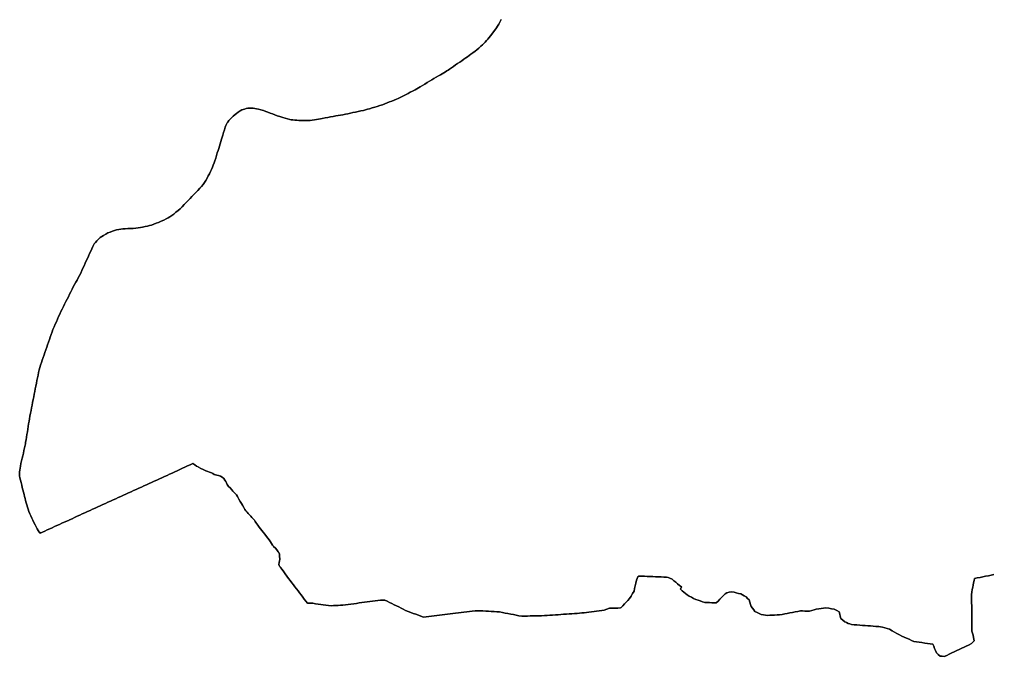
# Model space of a CAD drawing. Header units: inches. Extents: x 130170 to 284068, y 377793 to 804530.
# Drawn here: x 194612 to 198023, y 622179 to 624414 of the extents above; entities that cross this region are included whole.
import ezdxf

# ---------------------------------------------------------------- set-up
doc = ezdxf.new("R2010")
doc.units = ezdxf.units.IN
doc.header["$MEASUREMENT"] = 0
doc.layers.add('muni_il', color=7, linetype='Continuous')

msp = doc.modelspace()

# ---------------------------------------------------------------- linework, layer by layer
at = {"layer": 'muni_il'}
for points in [[(196302, 624414.5), (196299.2, 624407.3), (196296.7, 624402.4), (196294.1, 624397.4), (196289.9, 624390.6), (196286.1, 624384.7), (196280.8, 624376.9), (196276.2, 624370.5), (196270.4, 624363.3), (196265.5, 624357.3), (196260.7, 624351.3), (196255.8, 624345.4), (196251.2, 624340.2), (196246.6, 624335.1), (196242, 624330), (196236.8, 624325), (196231.6, 624320.1), (196227.6, 624316.6), (196223.7, 624313.2), (196217.4, 624308.1), (196211.1, 624303), (196203.3, 624297.1), (196196.4, 624292.1), (196190.5, 624287.9), (196184.6, 624283.8), (196178.7, 624279.7), (196171.5, 624274.7), (196164.3, 624269.7), (196157.1, 624264.7), (196149.9, 624259.7), (196142.6, 624254.7), (196135.4, 624249.7), (196128.2, 624244.7), (196121, 624239.8), (196116.4, 624236.7), (196111.9, 624233.6), (196107, 624230.5), (196102, 624227.4), (196095.4, 624223.4), (196089.3, 624219.9), (196083.1, 624216.3), (196075, 624211.6), (196066.9, 624206.8), (196058.9, 624202.1), (196050.8, 624197.3), (196042.7, 624192.6), (196034.6, 624187.8), (196026.6, 624183), (196018.5, 624178.3), (196012.4, 624174.8), (196006.4, 624171.3), (196000.3, 624167.8), (195995.7, 624165.3), (195991, 624162.7), (195983.8, 624158.9), (195976.5, 624155), (195969.3, 624151.2), (195962, 624147.3), (195955.3, 624144), (195948.5, 624140.7), (195941.7, 624137.4), (195935.8, 624134.6), (195927.6, 624131.4), (195919.4, 624128.1), (195911.2, 624124.8), (195903, 624121.6), (195894.8, 624118.3), (195885.9, 624115.3), (195877, 624112.3), (195868.1, 624109.3), (195858.9, 624106.6), (195849.7, 624103.9), (195840.5, 624101.2), (195833.6, 624099.3), (195826.6, 624097.4), (195819.7, 624095.5), (195810.4, 624093.5), (195801, 624091.5), (195791.7, 624089.5), (195782.3, 624087.4), (195773.5, 624085.6), (195764.8, 624083.7), (195756, 624081.9), (195747.5, 624080.3), (195739, 624078.8), (195730.5, 624077.2), (195722.1, 624075.7), (195713.6, 624074.1), (195704, 624072.3), (195694.4, 624070.6), (195684.7, 624068.8), (195675.1, 624067), (195668.2, 624065.7), (195661.4, 624064.4), (195654.5, 624063.1), (195647.2, 624062), (195639.8, 624061), (195632.7, 624060.2), (195624.4, 624059.7), (195615.1, 624059.5), (195605.7, 624059.4), (195599, 624059.8), (195592.3, 624060.2), (195585.6, 624060.6), (195578.5, 624061.3), (195571.4, 624062), (195566, 624062.7), (195560.6, 624063.3), (195552.8, 624065.3), (195544.5, 624067.6), (195536.8, 624070), (195529.1, 624072.4), (195525.6, 624073.5), (195516.9, 624076.7), (195508.3, 624079.9), (195500.3, 624082.8), (195492.4, 624085.8), (195484.5, 624088.7), (195476.5, 624091.7), (195468.6, 624094.6), (195459.8, 624097.3), (195451, 624099.9), (195444.5, 624101.1), (195438, 624102.3), (195432.9, 624102.7), (195427.7, 624103), (195418.9, 624103.2), (195414.3, 624102.7), (195408.3, 624101.4), (195402.3, 624100.2), (195393, 624096.9), (195386.7, 624093.2), (195379.5, 624088.7), (195373.6, 624084.6), (195368.8, 624080.8), (195362.1, 624075.2), (195357.1, 624070.1), (195352, 624065), (195347, 624059.9), (195343.2, 624054.2), (195341.3, 624051.1), (195337, 624042.9), (195334.4, 624036.1), (195331.5, 624027.5), (195328.5, 624018), (195325.5, 624008.5), (195323.6, 624001.2), (195321.6, 623993.9), (195319.1, 623986), (195316.6, 623978), (195314.1, 623970), (195311.6, 623962.1), (195309.1, 623954.1), (195306.5, 623946.1), (195303.8, 623936.9), (195301, 623927.7), (195298.2, 623918.4), (195295.5, 623910.9), (195292.7, 623903.4), (195289.4, 623895.8), (195286.1, 623888.3), (195282.8, 623880.7), (195279.5, 623873.1), (195275.1, 623865.4), (195270.6, 623857.6), (195266.1, 623849.9), (195261.5, 623842.9), (195257, 623835.7), (195251.3, 623828.8), (195245.7, 623821.9), (195238.8, 623814.7), (195231.8, 623807.6), (195224.8, 623800.4), (195217.8, 623793.2), (195210.9, 623786.1), (195203.9, 623778.9), (195196.9, 623771.7), (195189.9, 623764.6), (195183, 623757.4), (195176, 623750.2), (195168.8, 623744), (195161.5, 623737.7), (195154.3, 623731.4), (195147.3, 623726.6), (195140.4, 623721.7), (195133.9, 623718.1), (195127.5, 623714.4), (195118.5, 623710.5), (195109.6, 623706.5), (195100.6, 623702.6), (195092.2, 623699.4), (195083.7, 623696.3), (195075.3, 623693.2), (195068.4, 623691.2), (195061.5, 623689.2), (195053.1, 623687.6), (195044.6, 623685.9), (195036.9, 623684.7), (195029.1, 623683.5), (195021.4, 623682.3), (195011.5, 623681.5), (195001.5, 623680.8), (194992.7, 623680.5), (194983.9, 623680.3), (194975.1, 623680.1), (194967.8, 623678.7), (194960.6, 623677.2), (194953.4, 623675.8), (194946.1, 623673.9), (194938.9, 623671.9), (194930.6, 623668.6), (194922.4, 623665.2), (194915.3, 623661.6), (194907.6, 623657), (194901.9, 623652.9), (194896.2, 623648.9), (194890.1, 623643.3), (194884, 623637.7), (194879.6, 623632.3), (194875.2, 623626.9), (194870.3, 623618.4), (194866.4, 623609.9), (194862.5, 623601.4), (194858.6, 623592.8), (194854.7, 623584.3), (194850.8, 623575.8), (194846.9, 623567.3), (194843, 623558.8), (194839, 623550.3), (194835.1, 623541.8), (194831.2, 623533.3), (194827.3, 623524.8), (194823.4, 623516.3), (194819, 623508.3), (194814.7, 623500.3), (194810.3, 623492.4), (194805.9, 623484.5), (194801.5, 623476.5), (194797.2, 623467.8), (194792.8, 623459.1), (194788.5, 623450.5), (194784.1, 623441.8), (194779.8, 623433.1), (194775.4, 623424.4), (194771.1, 623415.7), (194766.7, 623407.1), (194762.4, 623398.4), (194758, 623389.7), (194754, 623380.7), (194750, 623371.8), (194746, 623362.8), (194742, 623353.8), (194738, 623344.9), (194734, 623335.9), (194730, 623326.9), (194726.9, 623318), (194723.8, 623309.1), (194720.7, 623300.1), (194717.6, 623291.2), (194714.5, 623282.2), (194711.4, 623273.3), (194708.2, 623264.3), (194705.1, 623255.4), (194702, 623246.5), (194698.9, 623237.5), (194695.8, 623228.6), (194692.7, 623219.6), (194689.6, 623210.7), (194686.5, 623201.8), (194683.9, 623193.7), (194681.4, 623185.6), (194679.5, 623176.1), (194677.6, 623166.5), (194675.8, 623156.9), (194673.9, 623147.4), (194672, 623137.8), (194670.1, 623128.3), (194668.2, 623118.7), (194666.3, 623109.2), (194664.4, 623099.6), (194662.6, 623090), (194660.7, 623080.5), (194658.8, 623070.9), (194656.9, 623061.4), (194655, 623051.8), (194653.1, 623042.2), (194651.3, 623032.7), (194649.4, 623023.1), (194647.8, 623013.8), (194646.3, 623004.6), (194644.8, 622995.3), (194643.3, 622986), (194641.7, 622976.7), (194640.2, 622967.5), (194638.7, 622958.2), (194637.1, 622948.9), (194635.6, 622939.6), (194634.3, 622931.1), (194633.4, 622925.8), (194632.4, 622920.6), (194630.4, 622911.5), (194628.3, 622902.3), (194626.2, 622893.2), (194624.1, 622884), (194622, 622874.9), (194619.9, 622865.7), (194617.9, 622856.6), (194615.8, 622847.4), (194614.6, 622840.1), (194613.3, 622832.7), (194612.9, 622827.4), (194612.5, 622822.1), (194613, 622813.5), (194614.2, 622806.2), (194616.2, 622797.8), (194618.3, 622789.4), (194620.4, 622781), (194622.5, 622772.6), (194624.5, 622764.2), (194626.6, 622755.8), (194628.7, 622747.4), (194630.4, 622740.4), (194632.1, 622733.4), (194633.8, 622726.4), (194636, 622718.7), (194638.2, 622711.1), (194640.4, 622703.4), (194643.2, 622695.8), (194645.9, 622688.3), (194649.2, 622680.4), (194652.5, 622672.6), (194656, 622665.1), (194659.5, 622657.6), (194663.3, 622649.7), (194667.2, 622641.8), (194671.1, 622633.9), (194674.6, 622627.7), (194678.2, 622621.5), (194681.8, 622615.4), (194682.6, 622615.4), (194684.6, 622611.7), (194693.1, 622615.6), (194701.6, 622619.5), (194710.1, 622623.4), (194718.7, 622627.3), (194727.2, 622631.2), (194735.7, 622635), (194744.2, 622638.9), (194752.7, 622642.8), (194761.3, 622646.7), (194769.8, 622650.6), (194778.3, 622654.5), (194786.8, 622658.3), (194788, 622658.9), (194797, 622663), (194806.1, 622667.1), (194815.1, 622671.2), (194824.1, 622675.3), (194833.1, 622679.4), (194842.1, 622683.5), (194851.1, 622687.6), (194860.1, 622691.7), (194869.1, 622695.9), (194878.1, 622700), (194887.1, 622704.1), (194896.1, 622708.2), (194905.1, 622712.3), (194914.1, 622716.4), (194923.1, 622720.5), (194932.1, 622724.6), (194941.2, 622728.7), (194950.2, 622732.8), (194959.2, 622736.9), (194968.2, 622741), (194977.2, 622745.1), (194986.2, 622749.2), (194995.2, 622753.3), (195004.2, 622757.4), (195013.2, 622761.6), (195022.2, 622765.7), (195031.2, 622769.8), (195040.2, 622773.9), (195049.2, 622778), (195058.2, 622782.1), (195067.2, 622786.2), (195076.2, 622790.3), (195085.3, 622794.4), (195094.3, 622798.5), (195103.3, 622802.6), (195112.3, 622806.7), (195121.3, 622810.8), (195130.3, 622814.9), (195139.3, 622819), (195148.3, 622823.1), (195157.3, 622827.3), (195166.3, 622831.4), (195175.3, 622835.5), (195184.3, 622839.6), (195193.3, 622843.7), (195202.3, 622847.8), (195211.3, 622851.9), (195220.4, 622856), (195227.3, 622851.8), (195234.2, 622847.5), (195239.8, 622844.3), (195240.2, 622844.1), (195248.5, 622839.3), (195257.6, 622835), (195266.6, 622830.8), (195273, 622828.3), (195279.4, 622825.8), (195285.9, 622823.3), (195291, 622820.9), (195296.1, 622818.4), (195304.5, 622815.6), (195310.7, 622814), (195317.8, 622811.7), (195324, 622808.2), (195329, 622804.1), (195333.6, 622798), (195336.3, 622793.1), (195339, 622788.3), (195341.6, 622782.7), (195346, 622776.4), (195351.6, 622770.6), (195357.4, 622763.6), (195361.6, 622759.4), (195366.9, 622753.6), (195373.5, 622746.1), (195377.8, 622740.6), (195382.6, 622731.9), (195387.4, 622723.1), (195391, 622716.5), (195394.7, 622709.9), (195399.2, 622702.7), (195403.8, 622695.4), (195407.3, 622690.7), (195410.9, 622686), (195415.1, 622681.1), (195419.4, 622676.1), (195423.9, 622671.8), (195428.3, 622667.6), (195432.5, 622662.8), (195436.6, 622658), (195439.2, 622653.6), (195441.7, 622649.3), (195445.2, 622644.5), (195448.8, 622639.8), (195454, 622633.5), (195458.6, 622627.6), (195463.2, 622621.7), (195467.8, 622615.8), (195473.5, 622608.2), (195479.2, 622600.6), (195483.8, 622594.5), (195488.4, 622588.4), (195492.9, 622582.3), (195497, 622576), (195500.5, 622570.6), (195502.1, 622567.6), (195504.2, 622565.9), (195510.4, 622559.9), (195515, 622553.9), (195520.3, 622547), (195522.5, 622543.9), (195524.4, 622538.4), (195525.4, 622532.1), (195525.4, 622528), (195525.9, 622524.1), (195525.5, 622519.7), (195524.9, 622514.7), (195524.2, 622509.7), (195522.1, 622502), (195523.8, 622498.9), (195523.9, 622498.7), (195525, 622496.7), (195528.3, 622492.3), (195528.4, 622492.1), (195534, 622484.4), (195539.7, 622476.7), (195545.3, 622469), (195551, 622461.3), (195556.6, 622453.6), (195562.3, 622445.8), (195567.9, 622438.1), (195573.4, 622431), (195578.9, 622423.8), (195584.4, 622416.7), (195589.9, 622409.6), (195595.4, 622402.4), (195600.9, 622395.3), (195606.4, 622388.1), (195611.9, 622381), (195617.4, 622373.8), (195622.9, 622366.7), (195632.2, 622366.4), (195641.5, 622366.1), (195650.8, 622364.8), (195660.1, 622363.6), (195669.3, 622362.4), (195678.6, 622361.2), (195687.8, 622359.9), (195697.1, 622358.7), (195706.3, 622357.5), (195714.6, 622357.9), (195722.8, 622358.3), (195731.1, 622358.7), (195739.3, 622359.1), (195747.6, 622359.4), (195757, 622360.7), (195766.3, 622362), (195775.7, 622363.3), (195785.1, 622364.6), (195794.5, 622365.9), (195803.9, 622367.2), (195813.2, 622368.4), (195822.6, 622369.7), (195832, 622371), (195841.4, 622372.3), (195850.8, 622373.6), (195860.2, 622374.9), (195869.5, 622376.2), (195878.9, 622377.4), (195886.9, 622377.3), (195894.8, 622377.3), (195902.9, 622373.2), (195910.9, 622369.2), (195919, 622365.2), (195927, 622361.2), (195935.1, 622357.2), (195943.1, 622353.2), (195951.2, 622349.2), (195959.2, 622345.1), (195967.2, 622341.1), (195976.2, 622337.7), (195985.2, 622334.3), (195994.2, 622330.8), (196003.2, 622327.4), (196012.1, 622324), (196021.1, 622320.6), (196030.1, 622317.1), (196039.5, 622318.3), (196048.9, 622319.6), (196058.3, 622320.8), (196067.7, 622322), (196077.1, 622323.2), (196086.5, 622324.4), (196095.9, 622325.6), (196105.3, 622326.8), (196114.7, 622328.1), (196124.1, 622329.3), (196133.5, 622330.5), (196142.9, 622331.7), (196152.3, 622332.9), (196161.7, 622334.1), (196171.6, 622335.2), (196181.6, 622336.3), (196191.5, 622337.4), (196201.4, 622338.5), (196211.3, 622339.6), (196220.4, 622339.4), (196229.5, 622339.3), (196238.6, 622339.2), (196248.4, 622338.6), (196258.2, 622338), (196268, 622337.4), (196277.8, 622336.8), (196287.5, 622336.2), (196297.3, 622335.6), (196307, 622333.8), (196316.7, 622331.9), (196326.4, 622330), (196336, 622328.2), (196345.7, 622326.3), (196355.4, 622324.5), (196365.1, 622322.6), (196374.8, 622320.8), (196384.7, 622321), (196394.7, 622321.3), (196404.6, 622321.6), (196414.6, 622321.9), (196424.6, 622322.2), (196434.5, 622322.4), (196444.5, 622322.7), (196454.4, 622323), (196464, 622323.6), (196473.6, 622324.3), (196483.2, 622324.9), (196492.8, 622325.6), (196502.4, 622326.2), (196512, 622326.8), (196521.6, 622327.5), (196531.2, 622328.1), (196540.8, 622328.8), (196550.4, 622329.4), (196560, 622330), (196569.6, 622330.7), (196577.7, 622331.5), (196585.9, 622332.3), (196594, 622333.2), (196602.1, 622334), (196610.2, 622334.8), (196619.3, 622336.1), (196628.3, 622337.4), (196637.3, 622338.6), (196646.4, 622339.9), (196655.4, 622341.2), (196664.5, 622342.4), (196673.6, 622345.7), (196682.7, 622348.9), (196692.3, 622349.1), (196702, 622349.3), (196711.6, 622349.5), (196721.3, 622349.8), (196723.6, 622350.9), (196729.5, 622357.3), (196735.4, 622363.7), (196741.4, 622370.1), (196747.3, 622376.5), (196753.2, 622382.9), (196758.3, 622391.4), (196763.5, 622399.9), (196768.7, 622408.3), (196770.8, 622417.9), (196772.8, 622427.5), (196774.9, 622437.1), (196776.9, 622446.7), (196779.3, 622452.7), (196781.7, 622458.8), (196785.6, 622461.7), (196795.3, 622461.3), (196805.1, 622460.9), (196814.8, 622460.5), (196824.5, 622460.1), (196834.3, 622459.7), (196844, 622459.3), (196853.8, 622458.8), (196863.5, 622458.4), (196873.2, 622458), (196883, 622457.6), (196888.9, 622456.2), (196894.7, 622454.8), (196902.3, 622450.7), (196908.8, 622445.2), (196915.3, 622439.7), (196921.7, 622434.3), (196928.2, 622428.8), (196934.7, 622423.3), (196931.9, 622415.4), (196937.7, 622410.4), (196943.4, 622405.4), (196949.1, 622400.4), (196954.8, 622395.4), (196962.4, 622391.4), (196970, 622387.4), (196977.6, 622383.4), (196985.2, 622379.4), (196993.2, 622376.8), (197001.2, 622374.3), (197009.2, 622371.8), (197017.3, 622369.2), (197025.3, 622368.8), (197033.3, 622368.4), (197041.4, 622368.1), (197049.4, 622367.7), (197057.4, 622367.2), (197063.6, 622373.7), (197069.8, 622380.1), (197075.9, 622386.5), (197082.1, 622393), (197088.3, 622399.4), (197094, 622402.9), (197102.9, 622404.9), (197111.7, 622406.9), (197119.6, 622405), (197127.4, 622403), (197135.3, 622401), (197143.1, 622399), (197149.3, 622395.4), (197155.4, 622391.9), (197161.6, 622388.3), (197166.8, 622383.3), (197172.1, 622378.2), (197174.6, 622370.3), (197177.2, 622362.4), (197179.7, 622354.4), (197184.1, 622348.8), (197188.6, 622343.2), (197193, 622337.6), (197200.4, 622334), (197207.8, 622330.5), (197215.3, 622326.9), (197222.4, 622325.8), (197229.6, 622324.8), (197236.8, 622323.7), (197245.3, 622324.1), (197253.7, 622324.5), (197262.1, 622324.9), (197270.6, 622325.2), (197279, 622325.6), (197288.2, 622327.3), (197297.3, 622329), (197306.5, 622330.8), (197315.6, 622332.5), (197324.8, 622334.2), (197334, 622335.9), (197343.1, 622337.6), (197352.3, 622339.3), (197360.3, 622339.2), (197368.3, 622339), (197376.3, 622338.8), (197384.3, 622338.7), (197392.3, 622341), (197400.3, 622343.3), (197408.3, 622345.7), (197416.8, 622346.9), (197425.3, 622348.2), (197433.8, 622349.5), (197442.2, 622350.7), (197452, 622348.9), (197461.7, 622347.1), (197471.4, 622345.2), (197480.2, 622340.5), (197488.9, 622335.7), (197490.6, 622328.2), (197492.3, 622320.7), (197494, 622313.2), (197501.2, 622307.1), (197508.3, 622300.9), (197514, 622298.2), (197519.7, 622295.4), (197525.8, 622293.6), (197531.8, 622291.7), (197541.3, 622291), (197550.9, 622290.3), (197560.4, 622289.6), (197569.9, 622288.8), (197579.5, 622288.1), (197589, 622287.4), (197598.5, 622286.7), (197608.1, 622285.9), (197617.6, 622285.2), (197627.1, 622284.5), (197633.6, 622283.4), (197640.1, 622282.2), (197648.5, 622279.8), (197656.8, 622277.4), (197665.2, 622275), (197673.9, 622270), (197682.5, 622265), (197691.2, 622260.1), (197699.8, 622255.1), (197708.3, 622251.2), (197716.7, 622247.4), (197725.1, 622243.5), (197733.5, 622239.7), (197741.9, 622235.8), (197750.3, 622231.9), (197759.9, 622230.6), (197769.5, 622229.4), (197779, 622228.1), (197788.6, 622226.8), (197798.2, 622225.5), (197807.8, 622224.2), (197817.3, 622222.9), (197820.4, 622215.3), (197823.4, 622207.8), (197826.5, 622200.2), (197829.5, 622192.6), (197835.3, 622186.3), (197842.9, 622181.2), (197849.9, 622180.2), (197856.8, 622179.3), (197865.7, 622183.4), (197874.5, 622187.6), (197883.3, 622191.8), (197892.1, 622196), (197901, 622200.2), (197909.8, 622204.3), (197918.6, 622208.5), (197927.4, 622212.7), (197936.3, 622216.9), (197939.6, 622218.5), (197944.5, 622220.8), (197952.4, 622224.7), (197957.1, 622229.7), (197961.8, 622234.7), (197961.1, 622240.6), (197960.3, 622246.5), (197958.2, 622253.9), (197956.1, 622261.2), (197954, 622268.6), (197953.9, 622278.4), (197953.8, 622288.3), (197953.7, 622298.2), (197953.7, 622308.1), (197953.6, 622318), (197953.5, 622327.8), (197953.4, 622337.7), (197953.3, 622347.6), (197953.3, 622357.5), (197953.2, 622367.4), (197953.1, 622377.2), (197953, 622387.1), (197953, 622397), (197954.2, 622405.6), (197955.5, 622414.1), (197956.8, 622422.7), (197958.3, 622430.3), (197959.9, 622438), (197961.5, 622445.6), (197963.1, 622453.3), (197972.9, 622455.2), (197982.6, 622457.1), (197992.4, 622459.1), (198002.2, 622461), (198011.9, 622462.9), (198021.7, 622464.9), (198031.5, 622466.8)], [(198031.5, 622466.8), (198021.7, 622464.9), (198011.9, 622462.9), (198002.2, 622461), (197992.4, 622459.1), (197982.6, 622457.1), (197972.9, 622455.2), (197963.1, 622453.3), (197961.5, 622445.6), (197959.9, 622438), (197958.3, 622430.3), (197956.8, 622422.7), (197955.5, 622414.1), (197954.2, 622405.6), (197953, 622397), (197953, 622387.1), (197953.1, 622377.2), (197953.2, 622367.4), (197953.3, 622357.5), (197953.3, 622347.6), (197953.4, 622337.7), (197953.5, 622327.8), (197953.6, 622318), (197953.7, 622308.1), (197953.7, 622298.2), (197953.8, 622288.3), (197953.9, 622278.4), (197954, 622268.6), (197956.1, 622261.2), (197958.2, 622253.9), (197960.3, 622246.5), (197961.1, 622240.6), (197961.8, 622234.7), (197957.1, 622229.7), (197952.4, 622224.7), (197944.5, 622220.8), (197939.6, 622218.5), (197936.3, 622216.9), (197927.4, 622212.7), (197918.6, 622208.5), (197909.8, 622204.3), (197901, 622200.2), (197892.1, 622196), (197883.3, 622191.8), (197874.5, 622187.6), (197865.7, 622183.4), (197856.8, 622179.3), (197849.9, 622180.2), (197842.9, 622181.2), (197835.3, 622186.3), (197829.5, 622192.6), (197826.5, 622200.2), (197823.4, 622207.8), (197820.4, 622215.3), (197817.3, 622222.9), (197807.8, 622224.2), (197798.2, 622225.5), (197788.6, 622226.8), (197779, 622228.1), (197769.5, 622229.4), (197759.9, 622230.6), (197750.3, 622231.9), (197741.9, 622235.8), (197733.5, 622239.7), (197725.1, 622243.5), (197716.7, 622247.4), (197708.3, 622251.2), (197699.8, 622255.1), (197691.2, 622260.1), (197682.5, 622265), (197673.9, 622270), (197665.2, 622275), (197656.8, 622277.4), (197648.5, 622279.8), (197640.1, 622282.2), (197633.6, 622283.4), (197627.1, 622284.5), (197617.6, 622285.2), (197608.1, 622285.9), (197598.5, 622286.7), (197589, 622287.4), (197579.5, 622288.1), (197569.9, 622288.8), (197560.4, 622289.6), (197550.9, 622290.3), (197541.3, 622291), (197531.8, 622291.7), (197525.8, 622293.6), (197519.7, 622295.4), (197514, 622298.2), (197508.3, 622300.9), (197501.2, 622307.1), (197494, 622313.2), (197492.3, 622320.7), (197490.6, 622328.2), (197488.9, 622335.7), (197480.2, 622340.5), (197471.4, 622345.2), (197461.7, 622347.1), (197452, 622348.9), (197442.2, 622350.7), (197433.8, 622349.5), (197425.3, 622348.2), (197416.8, 622346.9), (197408.3, 622345.7), (197400.3, 622343.3), (197392.3, 622341), (197384.3, 622338.7), (197376.3, 622338.8), (197368.3, 622339), (197360.3, 622339.2), (197352.3, 622339.3), (197343.1, 622337.6), (197334, 622335.9), (197324.8, 622334.2), (197315.6, 622332.5), (197306.5, 622330.8), (197297.3, 622329), (197288.2, 622327.3), (197279, 622325.6), (197270.6, 622325.2), (197262.1, 622324.9), (197253.7, 622324.5), (197245.3, 622324.1), (197236.8, 622323.7), (197229.6, 622324.8), (197222.4, 622325.8), (197215.3, 622326.9), (197207.8, 622330.5), (197200.4, 622334), (197193, 622337.6), (197188.6, 622343.2), (197184.1, 622348.8), (197179.7, 622354.4), (197177.2, 622362.4), (197174.6, 622370.3), (197172.1, 622378.2), (197166.8, 622383.3), (197161.6, 622388.3), (197155.4, 622391.9), (197149.3, 622395.4), (197143.1, 622399), (197135.3, 622401), (197127.4, 622403), (197119.6, 622405), (197111.7, 622406.9), (197102.9, 622404.9), (197094, 622402.9), (197088.3, 622399.4), (197082.1, 622393), (197075.9, 622386.5), (197069.8, 622380.1), (197063.6, 622373.7), (197057.4, 622367.2), (197049.4, 622367.7), (197041.4, 622368.1), (197033.3, 622368.4), (197025.3, 622368.8), (197017.3, 622369.2), (197009.2, 622371.8), (197001.2, 622374.3), (196993.2, 622376.8), (196985.2, 622379.4), (196977.6, 622383.4), (196970, 622387.4), (196962.4, 622391.4), (196954.8, 622395.4), (196949.1, 622400.4), (196943.4, 622405.4), (196937.7, 622410.4), (196931.9, 622415.4), (196934.7, 622423.3), (196928.2, 622428.8), (196921.7, 622434.3), (196915.3, 622439.7), (196908.8, 622445.2), (196902.3, 622450.7), (196894.7, 622454.8), (196888.9, 622456.2), (196883, 622457.6), (196873.2, 622458), (196863.5, 622458.4), (196853.8, 622458.8), (196844, 622459.3), (196834.3, 622459.7), (196824.5, 622460.1), (196814.8, 622460.5), (196805.1, 622460.9), (196795.3, 622461.3), (196785.6, 622461.7), (196781.7, 622458.8), (196779.3, 622452.7), (196776.9, 622446.7), (196774.9, 622437.1), (196772.8, 622427.5), (196770.8, 622417.9), (196768.7, 622408.3), (196763.5, 622399.9), (196758.3, 622391.4), (196753.2, 622382.9), (196747.3, 622376.5), (196741.4, 622370.1), (196735.4, 622363.7), (196729.5, 622357.3), (196723.6, 622350.9), (196721.3, 622349.8), (196711.6, 622349.5), (196702, 622349.3), (196692.3, 622349.1), (196682.7, 622348.9), (196673.6, 622345.7), (196664.5, 622342.4), (196655.4, 622341.2), (196646.4, 622339.9), (196637.3, 622338.6), (196628.3, 622337.4), (196619.3, 622336.1), (196610.2, 622334.8), (196602.1, 622334), (196594, 622333.2), (196585.9, 622332.3), (196577.7, 622331.5), (196569.6, 622330.7), (196560, 622330), (196550.4, 622329.4), (196540.8, 622328.8), (196531.2, 622328.1), (196521.6, 622327.5), (196512, 622326.8), (196502.4, 622326.2), (196492.8, 622325.6), (196483.2, 622324.9), (196473.6, 622324.3), (196464, 622323.6), (196454.4, 622323), (196444.5, 622322.7), (196434.5, 622322.4), (196424.6, 622322.2), (196414.6, 622321.9), (196404.6, 622321.6), (196394.7, 622321.3), (196384.7, 622321), (196374.8, 622320.8), (196365.1, 622322.6), (196355.4, 622324.5), (196345.7, 622326.3), (196336, 622328.2), (196326.4, 622330), (196316.7, 622331.9), (196307, 622333.8), (196297.3, 622335.6), (196287.5, 622336.2), (196277.8, 622336.8), (196268, 622337.4), (196258.2, 622338), (196248.4, 622338.6), (196238.6, 622339.2), (196229.5, 622339.3), (196220.4, 622339.4), (196211.3, 622339.6), (196201.4, 622338.5), (196191.5, 622337.4), (196181.6, 622336.3), (196171.6, 622335.2), (196161.7, 622334.1), (196152.3, 622332.9), (196142.9, 622331.7), (196133.5, 622330.5), (196124.1, 622329.3), (196114.7, 622328.1), (196105.3, 622326.8), (196095.9, 622325.6), (196086.5, 622324.4), (196077.1, 622323.2), (196067.7, 622322), (196058.3, 622320.8), (196048.9, 622319.6), (196039.5, 622318.3), (196030.1, 622317.1), (196021.1, 622320.6), (196012.1, 622324), (196003.2, 622327.4), (195994.2, 622330.8), (195985.2, 622334.3), (195976.2, 622337.7), (195967.2, 622341.1), (195959.2, 622345.1), (195951.2, 622349.2), (195943.1, 622353.2), (195935.1, 622357.2), (195927, 622361.2), (195919, 622365.2), (195910.9, 622369.2), (195902.9, 622373.2), (195894.8, 622377.3), (195886.9, 622377.3), (195878.9, 622377.4), (195869.5, 622376.2), (195860.2, 622374.9), (195850.8, 622373.6), (195841.4, 622372.3), (195832, 622371), (195822.6, 622369.7), (195813.2, 622368.4), (195803.9, 622367.2), (195794.5, 622365.9), (195785.1, 622364.6), (195775.7, 622363.3), (195766.3, 622362), (195757, 622360.7), (195747.6, 622359.4), (195739.3, 622359.1), (195731.1, 622358.7), (195722.8, 622358.3), (195714.6, 622357.9), (195706.3, 622357.5), (195697.1, 622358.7), (195687.8, 622359.9), (195678.6, 622361.2), (195669.3, 622362.4), (195660.1, 622363.6), (195650.8, 622364.8), (195641.5, 622366.1), (195632.2, 622366.4), (195622.9, 622366.7), (195617.4, 622373.8), (195611.9, 622381), (195606.4, 622388.1), (195600.9, 622395.3), (195595.4, 622402.4), (195589.9, 622409.6), (195584.4, 622416.7), (195578.9, 622423.8), (195573.4, 622431), (195567.9, 622438.1), (195562.3, 622445.8), (195556.6, 622453.6), (195551, 622461.3), (195545.3, 622469), (195539.7, 622476.7), (195534, 622484.4), (195528.4, 622492.1), (195528.3, 622492.3), (195525, 622496.7), (195523.9, 622498.7), (195523.8, 622498.9), (195522.1, 622502), (195524.2, 622509.7), (195524.9, 622514.7), (195525.5, 622519.7), (195525.9, 622524.1), (195525.4, 622528), (195525.4, 622532.1), (195524.4, 622538.4), (195522.5, 622543.9), (195520.3, 622547), (195515, 622553.9), (195510.4, 622559.9), (195504.2, 622565.9), (195502.1, 622567.6), (195500.5, 622570.6), (195497, 622576), (195492.9, 622582.3), (195488.4, 622588.4), (195483.8, 622594.5), (195479.2, 622600.6), (195473.5, 622608.2), (195467.8, 622615.8), (195463.2, 622621.7), (195458.6, 622627.6), (195454, 622633.5), (195448.8, 622639.8), (195445.2, 622644.5), (195441.7, 622649.3), (195439.2, 622653.6), (195436.6, 622658), (195432.5, 622662.8), (195428.3, 622667.6), (195423.9, 622671.8), (195419.4, 622676.1), (195415.1, 622681.1), (195410.9, 622686), (195407.3, 622690.7), (195403.8, 622695.4), (195399.2, 622702.7), (195394.7, 622709.9), (195391, 622716.5), (195387.4, 622723.1), (195382.6, 622731.9), (195377.8, 622740.6), (195373.5, 622746.1), (195366.9, 622753.6), (195361.6, 622759.4), (195357.4, 622763.6), (195351.6, 622770.6), (195346, 622776.4), (195341.6, 622782.7), (195339, 622788.3), (195336.3, 622793.1), (195333.6, 622798), (195329, 622804.1), (195324, 622808.2), (195317.8, 622811.7), (195310.7, 622814), (195304.5, 622815.6), (195296.1, 622818.4), (195291, 622820.9), (195285.9, 622823.3), (195279.4, 622825.8), (195273, 622828.3), (195266.6, 622830.8), (195257.6, 622835), (195248.5, 622839.3), (195240.2, 622844.1), (195239.8, 622844.3), (195234.2, 622847.5), (195227.3, 622851.8), (195220.4, 622856), (195211.3, 622851.9), (195202.3, 622847.8), (195193.3, 622843.7), (195184.3, 622839.6), (195175.3, 622835.5), (195166.3, 622831.4), (195157.3, 622827.3), (195148.3, 622823.1), (195139.3, 622819), (195130.3, 622814.9), (195121.3, 622810.8), (195112.3, 622806.7), (195103.3, 622802.6), (195094.3, 622798.5), (195085.3, 622794.4), (195076.2, 622790.3), (195067.2, 622786.2), (195058.2, 622782.1), (195049.2, 622778), (195040.2, 622773.9), (195031.2, 622769.8), (195022.2, 622765.7), (195013.2, 622761.6), (195004.2, 622757.4), (194995.2, 622753.3), (194986.2, 622749.2), (194977.2, 622745.1), (194968.2, 622741), (194959.2, 622736.9), (194950.2, 622732.8), (194941.2, 622728.7), (194932.1, 622724.6), (194923.1, 622720.5), (194914.1, 622716.4), (194905.1, 622712.3), (194896.1, 622708.2), (194887.1, 622704.1), (194878.1, 622700), (194869.1, 622695.9), (194860.1, 622691.7), (194851.1, 622687.6), (194842.1, 622683.5), (194833.1, 622679.4), (194824.1, 622675.3), (194815.1, 622671.2), (194806.1, 622667.1), (194797, 622663), (194788, 622658.9), (194786.8, 622658.3), (194778.3, 622654.5), (194769.8, 622650.6), (194761.3, 622646.7), (194752.7, 622642.8), (194744.2, 622638.9), (194735.7, 622635), (194727.2, 622631.2), (194718.7, 622627.3), (194710.1, 622623.4), (194701.6, 622619.5), (194693.1, 622615.6), (194684.6, 622611.7), (194682.6, 622615.4), (194681.8, 622615.4), (194678.2, 622621.5), (194674.6, 622627.7), (194671.1, 622633.9), (194667.2, 622641.8), (194663.3, 622649.7), (194659.5, 622657.6), (194656, 622665.1), (194652.5, 622672.6), (194649.2, 622680.4), (194645.9, 622688.3), (194643.2, 622695.8), (194640.4, 622703.4), (194638.2, 622711.1), (194636, 622718.7), (194633.8, 622726.4), (194632.1, 622733.4), (194630.4, 622740.4), (194628.7, 622747.4), (194626.6, 622755.8), (194624.5, 622764.2), (194622.5, 622772.6), (194620.4, 622781), (194618.3, 622789.4), (194616.2, 622797.8), (194614.2, 622806.2), (194613, 622813.5), (194612.5, 622822.1), (194612.9, 622827.4), (194613.3, 622832.7), (194614.6, 622840.1), (194615.8, 622847.4), (194617.9, 622856.6), (194619.9, 622865.7), (194622, 622874.9), (194624.1, 622884), (194626.2, 622893.2), (194628.3, 622902.3), (194630.4, 622911.5), (194632.4, 622920.6), (194633.4, 622925.8), (194634.3, 622931.1), (194635.6, 622939.6), (194637.1, 622948.9), (194638.7, 622958.2), (194640.2, 622967.5), (194641.7, 622976.7), (194643.3, 622986), (194644.8, 622995.3), (194646.3, 623004.6), (194647.8, 623013.8), (194649.4, 623023.1), (194651.3, 623032.7), (194653.1, 623042.2), (194655, 623051.8), (194656.9, 623061.4), (194658.8, 623070.9), (194660.7, 623080.5), (194662.6, 623090), (194664.4, 623099.6), (194666.3, 623109.2), (194668.2, 623118.7), (194670.1, 623128.3), (194672, 623137.8), (194673.9, 623147.4), (194675.8, 623156.9), (194677.6, 623166.5), (194679.5, 623176.1), (194681.4, 623185.6), (194683.9, 623193.7), (194686.5, 623201.8), (194689.6, 623210.7), (194692.7, 623219.6), (194695.8, 623228.6), (194698.9, 623237.5), (194702, 623246.5), (194705.1, 623255.4), (194708.2, 623264.3), (194711.4, 623273.3), (194714.5, 623282.2), (194717.6, 623291.2), (194720.7, 623300.1), (194723.8, 623309.1), (194726.9, 623318), (194730, 623326.9), (194734, 623335.9), (194738, 623344.9), (194742, 623353.8), (194746, 623362.8), (194750, 623371.8), (194754, 623380.7), (194758, 623389.7), (194762.4, 623398.4), (194766.7, 623407.1), (194771.1, 623415.7), (194775.4, 623424.4), (194779.8, 623433.1), (194784.1, 623441.8), (194788.5, 623450.5), (194792.8, 623459.1), (194797.2, 623467.8), (194801.5, 623476.5), (194805.9, 623484.5), (194810.3, 623492.4), (194814.7, 623500.3), (194819, 623508.3), (194823.4, 623516.3), (194827.3, 623524.8), (194831.2, 623533.3), (194835.1, 623541.8), (194839, 623550.3), (194843, 623558.8), (194846.9, 623567.3), (194850.8, 623575.8), (194854.7, 623584.3), (194858.6, 623592.8), (194862.5, 623601.4), (194866.4, 623609.9), (194870.3, 623618.4), (194875.2, 623626.9), (194879.6, 623632.3), (194884, 623637.7), (194890.1, 623643.3), (194896.2, 623648.9), (194901.9, 623652.9), (194907.6, 623657), (194915.3, 623661.6), (194922.4, 623665.2), (194930.6, 623668.6), (194938.9, 623671.9), (194946.1, 623673.9), (194953.4, 623675.8), (194960.6, 623677.2), (194967.8, 623678.7), (194975.1, 623680.1), (194983.9, 623680.3), (194992.7, 623680.5), (195001.5, 623680.8), (195011.5, 623681.5), (195021.4, 623682.3), (195029.1, 623683.5), (195036.9, 623684.7), (195044.6, 623685.9), (195053.1, 623687.6), (195061.5, 623689.2), (195068.4, 623691.2), (195075.3, 623693.2), (195083.7, 623696.3), (195092.2, 623699.4), (195100.6, 623702.6), (195109.6, 623706.5), (195118.5, 623710.5), (195127.5, 623714.4), (195133.9, 623718.1), (195140.4, 623721.7), (195147.3, 623726.6), (195154.3, 623731.4), (195161.5, 623737.7), (195168.8, 623744), (195176, 623750.2), (195183, 623757.4), (195189.9, 623764.6), (195196.9, 623771.7), (195203.9, 623778.9), (195210.9, 623786.1), (195217.8, 623793.2), (195224.8, 623800.4), (195231.8, 623807.6), (195238.8, 623814.7), (195245.7, 623821.9), (195251.3, 623828.8), (195257, 623835.7), (195261.5, 623842.9), (195266.1, 623849.9), (195270.6, 623857.6), (195275.1, 623865.4), (195279.5, 623873.1), (195282.8, 623880.7), (195286.1, 623888.3), (195289.4, 623895.8), (195292.7, 623903.4), (195295.5, 623910.9), (195298.2, 623918.4), (195301, 623927.7), (195303.8, 623936.9), (195306.5, 623946.1), (195309.1, 623954.1), (195311.6, 623962.1), (195314.1, 623970), (195316.6, 623978), (195319.1, 623986), (195321.6, 623993.9), (195323.6, 624001.2), (195325.5, 624008.5), (195328.5, 624018), (195331.5, 624027.5), (195334.4, 624036.1), (195337, 624042.9), (195341.3, 624051.1), (195343.2, 624054.2), (195347, 624059.9), (195352, 624065), (195357.1, 624070.1), (195362.1, 624075.2), (195368.8, 624080.8), (195373.6, 624084.6), (195379.5, 624088.7), (195386.7, 624093.2), (195393, 624096.9), (195402.3, 624100.2), (195408.3, 624101.4), (195414.3, 624102.7), (195418.9, 624103.2), (195427.7, 624103), (195432.9, 624102.7), (195438, 624102.3), (195444.5, 624101.1), (195451, 624099.9), (195459.8, 624097.3), (195468.6, 624094.6), (195476.5, 624091.7), (195484.5, 624088.7), (195492.4, 624085.8), (195500.3, 624082.8), (195508.3, 624079.9), (195516.9, 624076.7), (195525.6, 624073.5), (195529.1, 624072.4), (195536.8, 624070), (195544.5, 624067.6), (195552.8, 624065.3), (195560.6, 624063.3), (195566, 624062.7), (195571.4, 624062), (195578.5, 624061.3), (195585.6, 624060.6), (195592.3, 624060.2), (195599, 624059.8), (195605.7, 624059.4), (195615.1, 624059.5), (195624.4, 624059.7), (195632.7, 624060.2), (195639.8, 624061), (195647.2, 624062), (195654.5, 624063.1), (195661.4, 624064.4), (195668.2, 624065.7), (195675.1, 624067), (195684.7, 624068.8), (195694.4, 624070.6), (195704, 624072.3), (195713.6, 624074.1), (195722.1, 624075.7), (195730.5, 624077.2), (195739, 624078.8), (195747.5, 624080.3), (195756, 624081.9), (195764.8, 624083.7), (195773.5, 624085.6), (195782.3, 624087.4), (195791.7, 624089.5), (195801, 624091.5), (195810.4, 624093.5), (195819.7, 624095.5), (195826.6, 624097.4), (195833.6, 624099.3), (195840.5, 624101.2), (195849.7, 624103.9), (195858.9, 624106.6), (195868.1, 624109.3), (195877, 624112.3), (195885.9, 624115.3), (195894.8, 624118.3), (195903, 624121.6), (195911.2, 624124.8), (195919.4, 624128.1), (195927.6, 624131.4), (195935.8, 624134.6), (195941.7, 624137.4), (195948.5, 624140.7), (195955.3, 624144), (195962, 624147.3), (195969.3, 624151.2), (195976.5, 624155), (195983.8, 624158.9), (195991, 624162.7), (195995.7, 624165.3), (196000.3, 624167.8), (196006.4, 624171.3), (196012.4, 624174.8), (196018.5, 624178.3), (196026.6, 624183), (196034.6, 624187.8), (196042.7, 624192.6), (196050.8, 624197.3), (196058.9, 624202.1), (196066.9, 624206.8), (196075, 624211.6), (196083.1, 624216.3), (196089.3, 624219.9), (196095.4, 624223.4), (196102, 624227.4), (196107, 624230.5), (196111.9, 624233.6), (196116.4, 624236.7), (196121, 624239.8), (196128.2, 624244.7), (196135.4, 624249.7), (196142.6, 624254.7), (196149.9, 624259.7), (196157.1, 624264.7), (196164.3, 624269.7), (196171.5, 624274.7), (196178.7, 624279.7), (196184.6, 624283.8), (196190.5, 624287.9), (196196.4, 624292.1), (196203.3, 624297.1), (196211.1, 624303), (196217.4, 624308.1), (196223.7, 624313.2), (196227.6, 624316.6), (196231.6, 624320.1), (196236.8, 624325), (196242, 624330), (196246.6, 624335.1), (196251.2, 624340.2), (196255.8, 624345.4), (196260.7, 624351.3), (196265.5, 624357.3), (196270.4, 624363.3), (196276.2, 624370.5), (196280.8, 624376.9), (196286.1, 624384.7), (196289.9, 624390.6), (196294.1, 624397.4), (196296.7, 624402.4), (196299.2, 624407.3), (196302, 624414.5)]]:
    msp.add_lwpolyline(points, dxfattribs=at)

doc.saveas('drawing.dxf')
